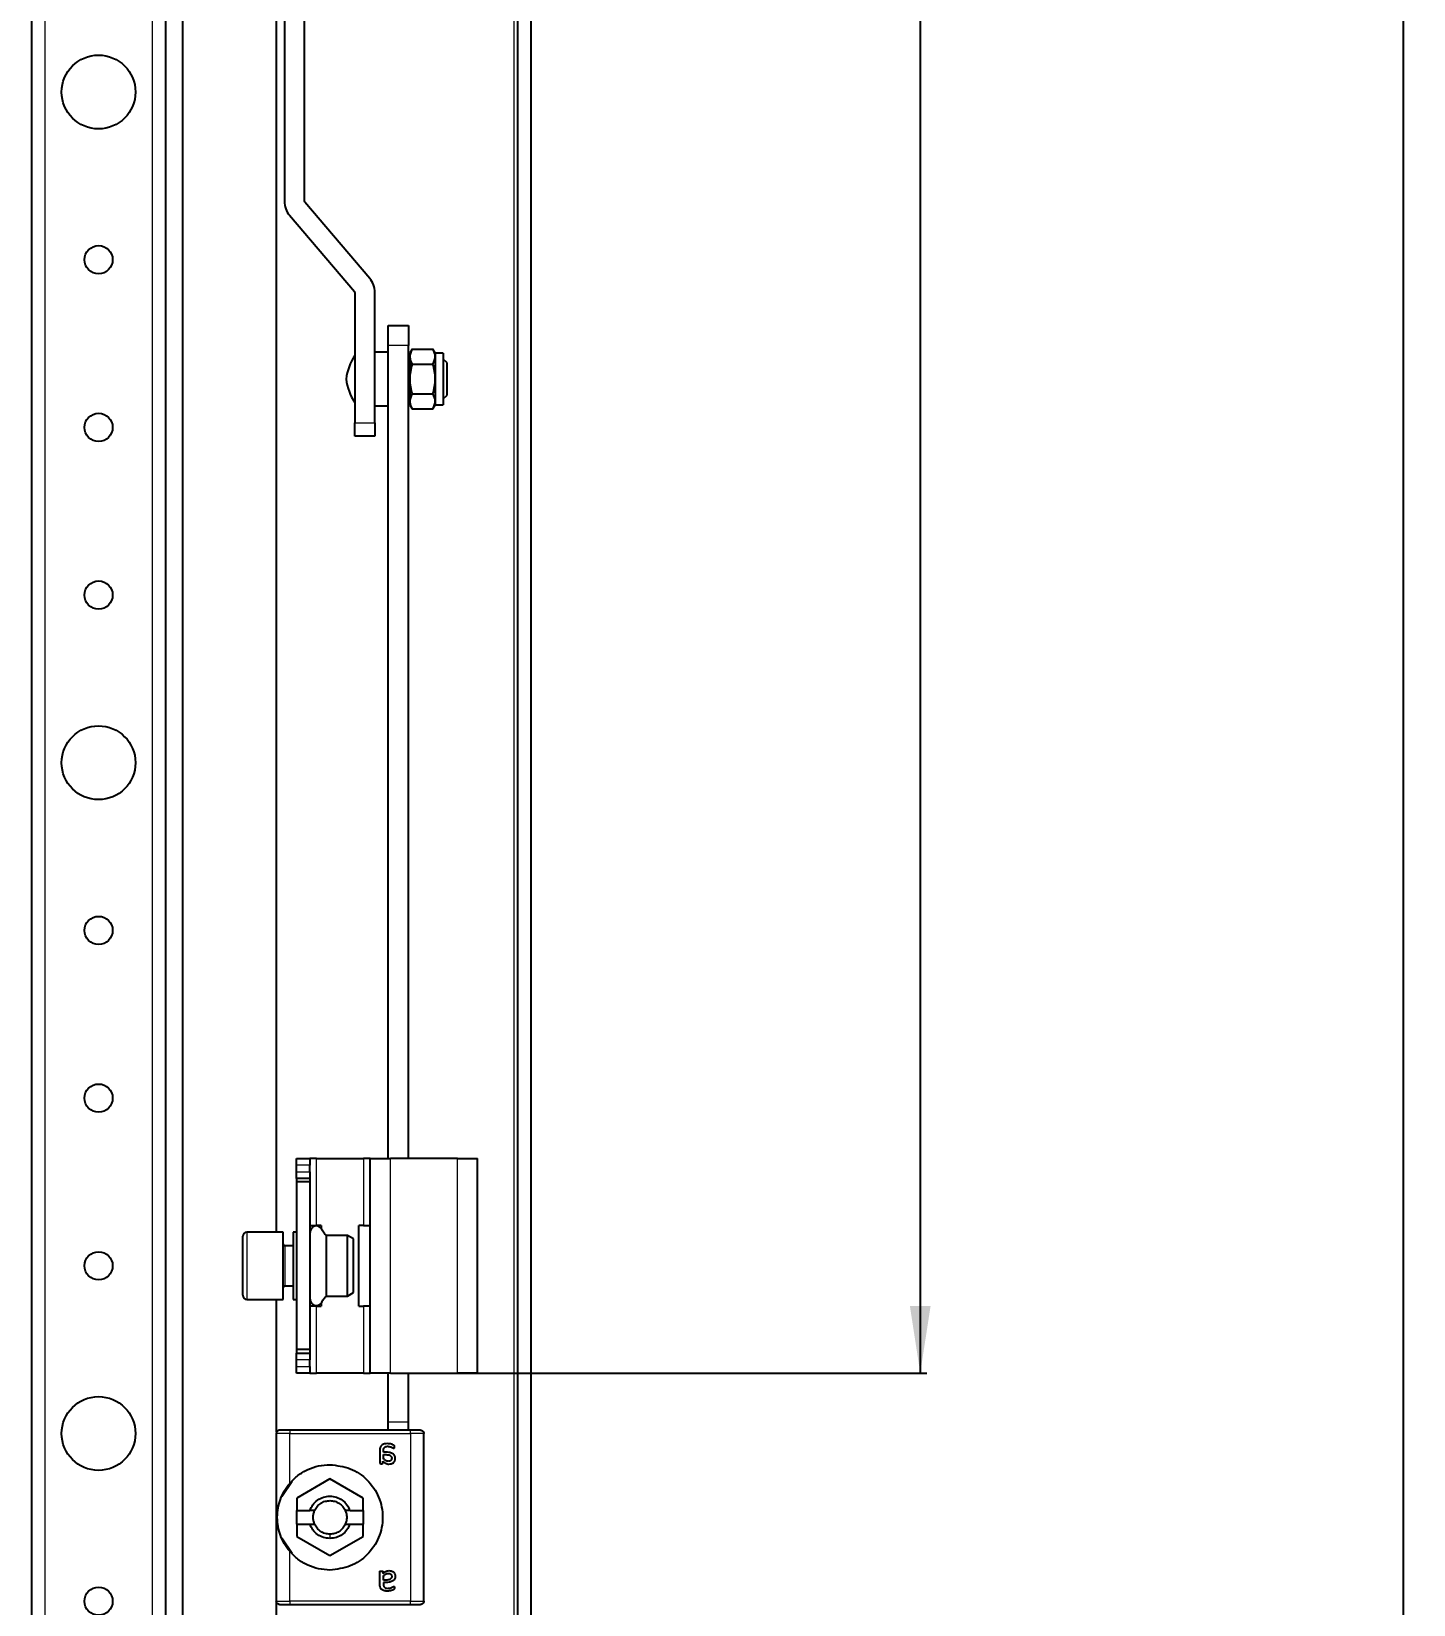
# Model space of a CAD drawing. Header units: millimetres. Extents: x -847 to 1903, y -1011 to 1043.
# Drawn here: x 1697.2 to 1903.3, y -308.9 to -74.4 of the extents above; entities that cross this region are included whole.
import ezdxf

# ---------------------------------------------------------------- set-up
doc = ezdxf.new("R2010")
doc.units = ezdxf.units.MM
doc.layers.add('FORMAT', color=7, linetype='Continuous')
doc.styles.add('SLDTEXTSTYLE0', font='TXT', dxfattribs={"width": 0.75})
doc.dimstyles.new('SLDDIMSTYLE0', dxfattribs={"dimtxt": 20, "dimasz": 10, "dimexe": 0, "dimexo": 0.0625, "dimgap": 5, "dimtad": 2, "dimdec": 1, "dimrnd": 1e-09, "dimzin": 12, "dimdsep": 46, "dimtxsty": 'SLDTEXTSTYLE0', "dimsah": 1, "dimcen": 0.09, "dimadec": 0, "dimazin": 3, "dimtfac": 1, "dimtofl": 0, "dimtmove": 0, "dimatfit": 3, "dimfxl": 0, "dimfrac": 2, "dimtolj": 1, "dimtzin": 12, "dimarcsym": 0})

# ---------------------------------------------------------------- blocks, each defined once
blk = doc.blocks.new('_D_5')
at = {"layer": 'FORMAT'}
for p, q in [((1763.72, 782.57), (1902.71, 782.57)), ((1901.71, 782.57), (1901.71, -749.43)), ((1763.72, -749.43), (1902.71, -749.43))]:
    blk.add_line(p, q, dxfattribs=at)
for points in [[(1901.71, 782.57), (1900.17, 772.57), (1903.25, 772.57)], [(1901.71, -749.43), (1903.25, -739.43), (1900.17, -739.43)]]:
    blk.add_solid(points, dxfattribs=at)
at = {"layer": 'FORMAT', "insert": (1875.93, -12.98), "char_height": 20, "attachment_point": 1, "rotation": 90, "style": 'SLDTEXTSTYLE0'}
blk.add_mtext('1532', dxfattribs=at)
blk = doc.blocks.new('_D_8')
at = {"layer": 'FORMAT'}
for p, q in [((1760.72, 307.57), (1830.71, 307.57)), ((1829.71, 307.57), (1829.71, -274.43)), ((1760.72, -274.43), (1830.71, -274.43))]:
    blk.add_line(p, q, dxfattribs=at)
for points in [[(1829.71, 307.57), (1828.17, 297.57), (1831.25, 297.57)], [(1829.71, -274.43), (1831.25, -264.43), (1828.17, -264.43)]]:
    blk.add_solid(points, dxfattribs=at)
at = {"layer": 'FORMAT', "insert": (1803.93, -5.6), "char_height": 20, "attachment_point": 1, "rotation": 90, "style": 'SLDTEXTSTYLE0'}
blk.add_mtext('582', dxfattribs=at)

msp = doc.modelspace()

# ---------------------------------------------------------------- linework, layer by layer
at = {"color": 7, "linetype": 'Continuous', "lineweight": 25}
for p, q in [((1769.71, -860.93), (1769.71, 894.07)), ((1771.71, -860.93), (1771.71, 894.07)), ((1719.71, 861.07), (1719.71, -827.93)), ((1697.21, 834.07), (1697.21, -800.93)), ((1717.21, 834.07), (1717.21, -800.93)), ((1733.71, 286.57), (1733.71, -253.43)), ((1734.91, 7.25), (1734.91, -99.73)), ((1737.91, -99.73), (1737.91, 7.25)), ((1747.64, -111.23), (1737.96, -99.86)), ((1735.67, -101.8), (1745.36, -113.17)), ((1745.41, -113.3), (1745.41, -132.73)), ((1748.41, -132.73), (1748.41, -113.3)), ((1750.41, -121.23), (1750.41, -118.23)), ((1750.41, -118.23), (1753.41, -118.23)), ((1753.41, -118.23), (1753.41, -121.23)), ((1750.41, -242.43), (1750.41, -121.23)), ((1753.41, -242.43), (1753.41, -121.23)), ((1753.95, -121.78), (1753.61, -122.38)), ((1753.95, -121.78), (1757.06, -121.78)), ((1757.41, -122.38), (1757.06, -121.78)), ((1750.41, -122.23), (1748.41, -122.23)), ((1753.61, -123.28), (1753.41, -123.28)), ((1753.61, -122.38), (1753.61, -130.08)), ((1753.95, -124), (1757.06, -124)), ((1758.61, -122.38), (1757.41, -122.38)), ((1757.41, -122.38), (1757.41, -130.08)), ((1758.61, -122.38), (1758.61, -130.08)), ((1759.11, -123.78), (1758.61, -123.28)), ((1759.11, -123.78), (1759.11, -128.68)), ((1753.95, -128.45), (1757.06, -128.45)), ((1758.61, -129.18), (1759.11, -128.68)), ((1748.41, -130.23), (1750.41, -130.23)), ((1753.41, -129.18), (1753.61, -129.18)), ((1753.61, -130.08), (1753.95, -130.68)), ((1753.95, -130.68), (1757.06, -130.68)), ((1757.06, -130.68), (1757.41, -130.08)), ((1757.41, -130.08), (1758.61, -130.08)), ((1745.41, -134.73), (1745.41, -132.73)), ((1748.41, -132.73), (1748.41, -134.73)), ((1748.41, -134.73), (1745.41, -134.73)), ((1736.71, -242.43), (1738.71, -242.43)), ((1736.71, -243.43), (1736.71, -242.43)), ((1736.71, -244.43), (1736.71, -243.43)), ((1738.71, -242.43), (1738.71, -243.43)), ((1739.71, -242.43), (1738.71, -242.43)), ((1738.71, -244.43), (1738.71, -243.43)), ((1739.71, -242.43), (1746.71, -242.43)), ((1747.71, -242.43), (1746.71, -242.43)), ((1747.71, -242.43), (1750.71, -242.43)), ((1747.71, -274.43), (1747.71, -242.43)), ((1760.71, -242.43), (1750.71, -242.43)), ((1760.71, -242.43), (1763.71, -242.43)), ((1763.71, -274.43), (1763.71, -242.43)), ((1736.71, -245.43), (1736.71, -244.43)), ((1738.71, -245.43), (1736.71, -245.43)), ((1736.71, -245.43), (1736.71, -245.93)), ((1738.71, -245.93), (1736.71, -245.93)), ((1736.71, -245.93), (1736.71, -270.93)), ((1738.71, -244.43), (1738.71, -245.43)), ((1738.71, -245.43), (1738.71, -245.93)), ((1738.71, -245.93), (1738.71, -270.93)), ((1738.71, -252.43), (1739.71, -252.43)), ((1740.41, -252.43), (1739.71, -252.43)), ((1740.41, -252.43), (1740.41, -252.88)), ((1746.01, -264.43), (1746.01, -252.43)), ((1746.71, -252.43), (1746.01, -252.43)), ((1746.71, -252.43), (1747.71, -252.43)), ((1728.71, -262.83), (1728.71, -254.03)), ((1734.71, -253.43), (1729.31, -253.43)), ((1734.71, -263.43), (1734.71, -253.43)), ((1736.21, -255.43), (1734.96, -255.43)), ((1736.71, -253.43), (1736.21, -253.43)), ((1736.21, -253.43), (1736.21, -254.64)), ((1736.21, -254.64), (1736.21, -263.43)), ((1744.34, -253.93), (1741.21, -253.93)), ((1741.21, -262.93), (1741.21, -253.93)), ((1745.21, -254.43), (1744.34, -253.93)), ((1744.34, -262.93), (1744.34, -253.93)), ((1745.21, -262.43), (1745.21, -254.43)), ((1734.96, -261.43), (1736.21, -261.43)), ((1744.34, -262.93), (1745.21, -262.43)), ((1729.31, -263.43), (1734.71, -263.43)), ((1733.71, -263.43), (1733.71, -283.25)), ((1736.21, -263.43), (1736.71, -263.43)), ((1739.71, -264.43), (1738.71, -264.43)), ((1739.71, -264.43), (1740.41, -264.43)), ((1740.41, -263.98), (1740.41, -264.43)), ((1741.21, -262.93), (1744.34, -262.93)), ((1746.01, -264.43), (1746.71, -264.43)), ((1747.71, -264.43), (1746.71, -264.43)), ((1738.71, -270.93), (1736.71, -270.93)), ((1736.71, -270.93), (1736.71, -271.43)), ((1736.71, -272.43), (1736.71, -271.43)), ((1736.71, -271.43), (1738.71, -271.43)), ((1738.71, -270.93), (1738.71, -271.43)), ((1738.71, -271.43), (1738.71, -272.43)), ((1736.71, -273.43), (1736.71, -272.43)), ((1736.71, -274.43), (1736.71, -273.43)), ((1738.71, -273.43), (1738.71, -272.43)), ((1738.71, -273.43), (1738.71, -274.43)), ((1738.71, -274.43), (1736.71, -274.43)), ((1738.71, -274.43), (1739.71, -274.43)), ((1746.71, -274.43), (1739.71, -274.43)), ((1746.71, -274.43), (1747.71, -274.43)), ((1750.71, -274.43), (1747.71, -274.43)), ((1750.41, -281.73), (1750.41, -274.43)), ((1750.71, -274.43), (1760.71, -274.43)), ((1753.41, -281.73), (1753.41, -274.43)), ((1763.71, -274.43), (1760.71, -274.43)), ((1733.71, -283.43), (1733.71, -308.43)), ((1753.71, -282.93), (1735.71, -282.93)), ((1750.41, -282.98), (1750.41, -281.73)), ((1753.41, -282.98), (1753.41, -281.73)), ((1754.31, -282.93), (1754.06, -282.93)), ((1755.71, -308.43), (1755.71, -283.43)), ((1749.15, -285.97), (1749.15, -287.84)), ((1749.68, -286.22), (1749.68, -286)), ((1749.61, -287.84), (1749.61, -287.56)), ((1750.06, -286.22), (1749.68, -286.22)), ((1749.68, -286.58), (1750.11, -286.58)), ((1749.68, -287.16), (1749.68, -286.58)), ((1734.54, -292.8), (1736.05, -290.55)), ((1741.71, -290.21), (1736.76, -293.07)), ((1746.66, -293.07), (1741.71, -290.21)), ((1736.76, -293.07), (1736.76, -294.93)), ((1746.66, -294.93), (1746.66, -293.07)), ((1736.76, -296.93), (1736.76, -294.93)), ((1736.76, -294.93), (1738.72, -294.93)), ((1739.42, -294.93), (1738.72, -294.93)), ((1744.7, -294.93), (1744, -294.93)), ((1744.7, -294.93), (1746.66, -294.93)), ((1746.66, -294.93), (1746.66, -296.93)), ((1736.76, -296.93), (1736.76, -298.79)), ((1736.76, -296.93), (1738.72, -296.93)), ((1738.72, -296.93), (1739.42, -296.93)), ((1744, -296.93), (1744.7, -296.93)), ((1744.7, -296.93), (1746.66, -296.93)), ((1746.66, -298.79), (1746.66, -296.93)), ((1736.05, -301.31), (1734.54, -299.05)), ((1736.76, -298.79), (1741.71, -301.64)), ((1741.71, -301.64), (1746.66, -298.79)), ((1749.15, -305.89), (1749.15, -304.02)), ((1749.61, -304.02), (1749.61, -304.3)), ((1749.68, -305.28), (1749.68, -304.69)), ((1750.11, -305.28), (1749.68, -305.28)), ((1750.06, -305.63), (1749.68, -305.63)), ((1749.68, -305.63), (1749.68, -305.85)), ((1733.71, -308.6), (1733.71, -728.43)), ((1735.71, -308.93), (1753.71, -308.93)), ((1754.06, -308.93), (1754.31, -308.93))]:
    msp.add_line(p, q, dxfattribs=at)
at = {"color": 8, "linetype": 'Continuous', "lineweight": 18}
for p, q in [((1769.11, 891.47), (1769.11, -858.33)), ((1699.21, 834.07), (1699.21, -800.93)), ((1715.21, 834.07), (1715.21, -800.93)), ((1753.41, -121.23), (1750.41, -121.23)), ((1745.41, -132.73), (1748.41, -132.73)), ((1738.71, -243.43), (1736.71, -243.43)), ((1739.71, -252.43), (1739.71, -242.43)), ((1746.71, -242.43), (1746.71, -252.43)), ((1750.71, -274.43), (1750.71, -242.43)), ((1760.71, -274.43), (1760.71, -242.43)), ((1736.71, -244.43), (1738.71, -244.43)), ((1729.31, -253.43), (1729.31, -263.43)), ((1734.96, -255.43), (1734.96, -256.89)), ((1734.96, -256.89), (1734.96, -261.43)), ((1739.71, -274.43), (1739.71, -264.43)), ((1746.71, -264.43), (1746.71, -274.43)), ((1738.71, -272.43), (1736.71, -272.43)), ((1736.71, -273.43), (1738.71, -273.43)), ((1735.71, -290.87), (1735.71, -283.43)), ((1735.71, -283.43), (1753.71, -283.43)), ((1753.41, -281.73), (1750.41, -281.73)), ((1753.71, -283.43), (1753.71, -308.43)), ((1741.71, -298.43), (1741.71, -299.08)), ((1735.71, -308.43), (1735.71, -300.99)), ((1753.71, -308.43), (1735.71, -308.43))]:
    msp.add_line(p, q, dxfattribs=at)
at = {"color": 7, "linetype": 'Continuous', "lineweight": 25}
for centre, radius in [((1707.21, -83.43), 5.5), ((1707.21, -108.43), 2.1), ((1707.21, -133.43), 2.1), ((1707.21, -158.43), 2.1), ((1707.21, -183.43), 5.5), ((1707.21, -208.43), 2.1), ((1707.21, -233.43), 2.1), ((1707.21, -258.43), 2.1), ((1707.21, -283.43), 5.5), ((1707.21, -308.43), 2.1)]:
    msp.add_circle(centre, radius, dxfattribs=at)
for centre, radius, start, end in [((1738.11, -99.73), 3.2, 180, 220.4367), ((1738.11, -99.73), 0.2, 180, 220.4367), ((1745.21, -113.3), 3.2, 0, 40.4367), ((1745.21, -113.3), 0.2, 0, 40.4367), ((1752.05, -127.19), 8, 146.1291, 173.1181), ((1752.05, -125.27), 8, 186.8819, 213.8709), ((1729.31, -254.03), 0.6, 90, 180), ((1734.96, -255.18), 0.25, 180, 270), ((1734.96, -261.68), 0.25, 90, 180), ((1729.31, -262.83), 0.6, 180, 270)]:
    msp.add_arc(centre, radius, start, end, dxfattribs=at)
for points, knots in [([(1753.95, -121.78), (1753.77, -122.18), (1753.44, -122.92), (1753.79, -123.66), (1753.95, -124)], [0, 0, 0, 0, 0.534707, 1, 1, 1, 1]), ([(1757.06, -124), (1757.24, -123.61), (1757.58, -122.86), (1757.23, -122.12), (1757.06, -121.78)], [0, 0, 0, 0, 0.534707, 1, 1, 1, 1]), ([(1753.95, -124), (1753.78, -124.76), (1753.44, -126.24), (1753.78, -127.73), (1753.95, -128.45)], [0, 0, 0, 0, 0.508481, 1, 1, 1, 1]), ([(1757.06, -128.45), (1757.24, -127.7), (1757.58, -126.21), (1757.23, -124.73), (1757.06, -124)], [0, 0, 0, 0, 0.508481, 1, 1, 1, 1]), ([(1753.95, -128.45), (1753.77, -128.85), (1753.44, -129.59), (1753.79, -130.33), (1753.95, -130.68)], [0, 0, 0, 0, 0.534707, 1, 1, 1, 1]), ([(1757.06, -130.68), (1757.24, -130.28), (1757.58, -129.54), (1757.23, -128.8), (1757.06, -128.45)], [0, 0, 0, 0, 0.534707, 1, 1, 1, 1]), ([(1741.21, -253.93), (1741.03, -253.78), (1740.69, -253.47), (1740.49, -252.9), (1740.13, -252.6), (1739.79, -252.46), (1739.43, -252.5), (1739.08, -252.69), (1738.83, -253.05), (1738.75, -253.35), (1738.71, -253.5)], [0, 0, 0, 0, 0.185676, 0.371025, 0.466937, 0.562172, 0.656347, 0.751553, 0.873842, 1, 1, 1, 1]), ([(1738.71, -263.36), (1738.75, -263.51), (1738.83, -263.81), (1739.08, -264.17), (1739.43, -264.36), (1739.79, -264.39), (1740.13, -264.26), (1740.49, -263.96), (1740.69, -263.39), (1741.03, -263.08), (1741.21, -262.93)], [0, 0, 0, 0, 0.126158, 0.248447, 0.343653, 0.437828, 0.533063, 0.628975, 0.814324, 1, 1, 1, 1]), ([(1750.26, -284.93), (1750.11, -284.94), (1749.89, -284.95), (1749.61, -285.04), (1749.42, -285.16), (1749.28, -285.33), (1749.17, -285.6), (1749.16, -285.82), (1749.15, -285.97)], [0, 0, 0, 0, 0.250089, 0.382495, 0.500259, 0.622163, 0.750133, 1, 1, 1, 1]), ([(1749.68, -286), (1749.68, -285.92), (1749.69, -285.78), (1749.75, -285.61), (1749.82, -285.5), (1749.93, -285.42), (1750.05, -285.37), (1750.18, -285.34), (1750.27, -285.34), (1750.32, -285.34)], [0, 0, 0, 0, 0.250023, 0.382539, 0.499802, 0.620838, 0.749652, 0.874777, 1, 1, 1, 1]), ([(1751.33, -285.43), (1751.33, -285.37), (1751.33, -285.29), (1751.26, -285.2), (1751.12, -285.11), (1750.8, -284.98), (1750.48, -284.95), (1750.26, -284.93)], [0, 0, 0, 0, 0.1246927, 0.1871822, 0.2497734, 0.5000394, 1, 1, 1, 1]), ([(1750.32, -285.34), (1750.48, -285.36), (1750.72, -285.39), (1750.97, -285.51), (1751.1, -285.58), (1751.17, -285.62), (1751.21, -285.63), (1751.22, -285.63)], [0, 0, 0, 0, 0.4987, 0.749508, 0.874949, 0.946783, 1, 1, 1, 1]), ([(1751.22, -285.63), (1751.24, -285.63), (1751.25, -285.63), (1751.27, -285.62), (1751.28, -285.61), (1751.3, -285.58), (1751.32, -285.54), (1751.32, -285.5), (1751.32, -285.46), (1751.33, -285.44), (1751.33, -285.43)], [0, 0, 0, 0, 0.128825, 0.180169, 0.243397, 0.36986, 0.499864, 0.749649, 0.843476, 1, 1, 1, 1]), ([(1749.15, -287.84), (1749.15, -287.85), (1749.15, -287.87), (1749.17, -287.88), (1749.19, -287.91), (1749.27, -287.93), (1749.33, -287.93), (1749.38, -287.93)], [0, 0, 0, 0, 0.124881, 0.183376, 0.250934, 0.500336, 1, 1, 1, 1]), ([(1749.38, -287.93), (1749.42, -287.93), (1749.49, -287.93), (1749.57, -287.91), (1749.59, -287.89), (1749.61, -287.87), (1749.61, -287.85), (1749.61, -287.84)], [0, 0, 0, 0, 0.499718, 0.749437, 0.810587, 0.875078, 1, 1, 1, 1]), ([(1749.61, -287.56), (1749.73, -287.67), (1749.92, -287.84), (1750.19, -287.95), (1750.36, -287.98), (1750.44, -287.99), (1750.48, -287.99)], [0, 0, 0, 0, 0.499113, 0.749325, 0.874665, 1, 1, 1, 1]), ([(1750.4, -287.58), (1750.33, -287.57), (1750.19, -287.56), (1749.93, -287.42), (1749.78, -287.27), (1749.68, -287.16)], [0, 0, 0, 0, 0.249939, 0.499864, 1, 1, 1, 1]), ([(1751.44, -287.14), (1751.44, -287.07), (1751.43, -286.91), (1751.34, -286.69), (1751.18, -286.51), (1750.91, -286.34), (1750.53, -286.24), (1750.22, -286.23), (1750.06, -286.22)], [0, 0, 0, 0, 0.125049, 0.249886, 0.370856, 0.49982, 0.749609, 1, 1, 1, 1]), ([(1750.11, -286.58), (1750.21, -286.58), (1750.39, -286.59), (1750.61, -286.65), (1750.76, -286.74), (1750.85, -286.84), (1750.91, -286.97), (1750.91, -287.06), (1750.91, -287.11)], [0, 0, 0, 0, 0.279652, 0.500248, 0.629485, 0.750186, 0.875763, 1, 1, 1, 1]), ([(1750.91, -287.11), (1750.91, -287.17), (1750.9, -287.27), (1750.84, -287.39), (1750.77, -287.46), (1750.69, -287.52), (1750.6, -287.55), (1750.5, -287.57), (1750.43, -287.57), (1750.4, -287.58)], [0, 0, 0, 0, 0.2491681, 0.3736348, 0.4993903, 0.6193944, 0.7496557, 0.8747703, 1, 1, 1, 1]), ([(1750.48, -287.99), (1750.6, -287.98), (1750.79, -287.97), (1751.01, -287.88), (1751.17, -287.79), (1751.29, -287.66), (1751.42, -287.45), (1751.43, -287.26), (1751.44, -287.14)], [0, 0, 0, 0, 0.25007, 0.379181, 0.500499, 0.62417, 0.750842, 1, 1, 1, 1]), ([(1735.71, -300.99), (1735.42, -300.61), (1734.85, -299.86), (1734.29, -298.61), (1733.94, -297.33), (1733.82, -295.93), (1733.94, -294.52), (1734.29, -293.24), (1734.85, -292), (1735.42, -291.24), (1735.71, -290.87)], [0, 0, 0, 0, 0.125762, 0.25037, 0.375307, 0.500139, 0.62481, 0.749763, 0.874888, 1, 1, 1, 1]), ([(1749.15, -304.02), (1749.15, -304.01), (1749.15, -303.99), (1749.17, -303.97), (1749.19, -303.95), (1749.27, -303.93), (1749.33, -303.93), (1749.38, -303.93)], [0, 0, 0, 0, 0.124884, 0.186377, 0.250914, 0.500322, 1, 1, 1, 1]), ([(1749.38, -303.93), (1749.42, -303.93), (1749.48, -303.93), (1749.55, -303.95), (1749.58, -303.96), (1749.59, -303.97), (1749.61, -303.99), (1749.61, -304.01), (1749.61, -304.02)], [0, 0, 0, 0, 0.4991618, 0.6442419, 0.7496985, 0.8136051, 0.8752168, 1, 1, 1, 1]), ([(1749.61, -304.3), (1749.73, -304.19), (1749.92, -304.02), (1750.23, -303.89), (1750.4, -303.88), (1750.48, -303.87)], [0, 0, 0, 0, 0.499364, 0.749701, 1, 1, 1, 1]), ([(1749.68, -304.69), (1749.78, -304.59), (1749.93, -304.43), (1750.15, -304.32), (1750.29, -304.29), (1750.36, -304.28), (1750.4, -304.28)], [0, 0, 0, 0, 0.499765, 0.749504, 0.874771, 1, 1, 1, 1]), ([(1751.44, -304.71), (1751.44, -304.75), (1751.44, -304.83), (1751.41, -304.99), (1751.34, -305.17), (1751.18, -305.35), (1750.91, -305.51), (1750.53, -305.62), (1750.22, -305.63), (1750.06, -305.63)], [0, 0, 0, 0, 0.062637, 0.125278, 0.250072, 0.374841, 0.499994, 0.749696, 1, 1, 1, 1]), ([(1750.91, -304.75), (1750.91, -304.8), (1750.91, -304.89), (1750.85, -305.02), (1750.76, -305.12), (1750.61, -305.21), (1750.39, -305.27), (1750.21, -305.28), (1750.11, -305.28)], [0, 0, 0, 0, 0.124446, 0.249795, 0.37, 0.499734, 0.719932, 1, 1, 1, 1]), ([(1750.4, -304.28), (1750.47, -304.29), (1750.57, -304.29), (1750.69, -304.34), (1750.77, -304.4), (1750.84, -304.47), (1750.88, -304.56), (1750.91, -304.65), (1750.91, -304.72), (1750.91, -304.75)], [0, 0, 0, 0, 0.249623, 0.37714, 0.499734, 0.62273, 0.749812, 0.874876, 1, 1, 1, 1]), ([(1750.48, -303.87), (1750.6, -303.88), (1750.79, -303.89), (1751.01, -303.97), (1751.17, -304.07), (1751.29, -304.2), (1751.42, -304.41), (1751.43, -304.59), (1751.44, -304.71)], [0, 0, 0, 0, 0.25007, 0.379559, 0.500499, 0.624556, 0.750843, 1, 1, 1, 1]), ([(1750.26, -306.93), (1750.19, -306.93), (1750.04, -306.92), (1749.82, -306.89), (1749.61, -306.82), (1749.42, -306.7), (1749.28, -306.53), (1749.17, -306.26), (1749.16, -306.03), (1749.15, -305.89)], [0, 0, 0, 0, 0.125255, 0.250437, 0.383066, 0.500493, 0.622629, 0.75025, 1, 1, 1, 1]), ([(1749.68, -305.85), (1749.68, -305.9), (1749.68, -305.99), (1749.7, -306.12), (1749.75, -306.25), (1749.82, -306.36), (1749.93, -306.44), (1750.09, -306.51), (1750.23, -306.51), (1750.32, -306.52)], [0, 0, 0, 0, 0.125295, 0.250514, 0.383518, 0.50035, 0.621938, 0.750243, 1, 1, 1, 1]), ([(1751.33, -306.43), (1751.33, -306.46), (1751.32, -306.51), (1751.31, -306.59), (1751.26, -306.66), (1751.12, -306.75), (1750.8, -306.88), (1750.48, -306.91), (1750.26, -306.93)], [0, 0, 0, 0, 0.062686, 0.125173, 0.187628, 0.250185, 0.500314, 1, 1, 1, 1]), ([(1750.32, -306.52), (1750.48, -306.5), (1750.79, -306.48), (1751.05, -306.27), (1751.21, -306.23), (1751.22, -306.22)], [0, 0, 0, 0, 0.498852, 0.946609, 1, 1, 1, 1]), ([(1751.22, -306.22), (1751.24, -306.22), (1751.25, -306.23), (1751.27, -306.24), (1751.28, -306.25), (1751.3, -306.27), (1751.32, -306.33), (1751.33, -306.39), (1751.33, -306.43)], [0, 0, 0, 0, 0.13107, 0.182437, 0.243796, 0.371388, 0.500442, 1, 1, 1, 1])]:
    msp.add_open_spline(points, degree=3, knots=knots, dxfattribs=at)
for points in [[(1734.21, -282.93), (1734.14, -282.94), (1734.01, -282.95), (1733.85, -283.07), (1733.73, -283.23), (1733.72, -283.36), (1733.71, -283.43)], [(1735.71, -282.93), (1735.51, -282.93), (1735.12, -282.93), (1734.62, -282.93), (1734.28, -282.93), (1734.23, -282.93), (1734.21, -282.93)], [(1755.21, -282.93), (1755.19, -282.93), (1755.14, -282.93), (1754.79, -282.93), (1754.3, -282.93), (1753.9, -282.93), (1753.71, -282.93)], [(1755.21, -282.93), (1755.27, -282.94), (1755.4, -282.95), (1755.57, -283.07), (1755.69, -283.23), (1755.7, -283.36), (1755.71, -283.43)], [(1735.71, -290.87), (1736.1, -290.45), (1736.89, -289.63), (1738.38, -288.76), (1740, -288.19), (1741.14, -288.11), (1741.71, -288.08)], [(1741.71, -288.08), (1742.74, -288.2), (1744.79, -288.43), (1747.4, -290.25), (1749.15, -292.84), (1749.76, -295.93), (1749.15, -299.01), (1747.4, -301.61), (1744.79, -303.42), (1742.74, -303.66), (1741.71, -303.78)], [(1738.72, -294.93), (1738.85, -294.63), (1739.12, -294.03), (1739.84, -293.33), (1740.72, -292.88), (1741.71, -292.73), (1742.69, -292.88), (1743.58, -293.33), (1744.3, -294.03), (1744.56, -294.63), (1744.7, -294.93)], [(1739.42, -296.93), (1739.36, -296.77), (1739.24, -296.44), (1739.19, -295.93), (1739.24, -295.41), (1739.36, -295.09), (1739.42, -294.93)], [(1739.42, -294.93), (1739.53, -294.72), (1739.76, -294.29), (1740.32, -293.81), (1740.98, -293.49), (1741.47, -293.45), (1741.71, -293.43)], [(1741.71, -293.43), (1741.95, -293.45), (1742.43, -293.49), (1743.09, -293.81), (1743.65, -294.29), (1743.88, -294.72), (1744, -294.93)], [(1744, -294.93), (1744.06, -295.09), (1744.18, -295.41), (1744.22, -295.93), (1744.18, -296.44), (1744.06, -296.77), (1744, -296.93)], [(1741.71, -299.08), (1741.38, -299.05), (1740.72, -298.99), (1739.84, -298.52), (1739.12, -297.83), (1738.85, -297.23), (1738.72, -296.93)], [(1741.71, -298.43), (1741.47, -298.41), (1740.98, -298.37), (1740.32, -298.05), (1739.76, -297.57), (1739.53, -297.14), (1739.42, -296.93)], [(1744.7, -296.93), (1744.56, -297.23), (1744.3, -297.83), (1743.58, -298.52), (1742.69, -298.99), (1742.04, -299.05), (1741.71, -299.08)], [(1744, -296.93), (1743.88, -297.14), (1743.65, -297.57), (1743.09, -298.05), (1742.43, -298.37), (1741.95, -298.41), (1741.71, -298.43)], [(1741.71, -303.78), (1741.14, -303.74), (1740, -303.67), (1738.38, -303.1), (1736.89, -302.23), (1736.1, -301.4), (1735.71, -300.99)], [(1734.21, -308.93), (1734.14, -308.92), (1734.01, -308.91), (1733.85, -308.79), (1733.73, -308.63), (1733.72, -308.49), (1733.71, -308.43)], [(1734.21, -308.93), (1734.23, -308.93), (1734.28, -308.93), (1734.62, -308.93), (1735.12, -308.93), (1735.51, -308.93), (1735.71, -308.93)], [(1753.71, -308.93), (1753.9, -308.93), (1754.3, -308.93), (1754.79, -308.93), (1755.14, -308.93), (1755.19, -308.93), (1755.21, -308.93)], [(1755.71, -308.43), (1755.7, -308.49), (1755.69, -308.63), (1755.57, -308.79), (1755.4, -308.91), (1755.27, -308.92), (1755.21, -308.93)]]:
    msp.add_open_spline(points, degree=3, dxfattribs=at)
at = {"color": 8, "linetype": 'Continuous', "lineweight": 18}
for points in [[(1735.71, -283.43), (1735.45, -283.43), (1734.92, -283.43), (1734.26, -283.43), (1733.8, -283.43), (1733.74, -283.43), (1733.71, -283.43)], [(1735.71, -282.93), (1735.71, -282.94), (1735.71, -282.95), (1735.71, -283.07), (1735.71, -283.23), (1735.71, -283.36), (1735.71, -283.43)], [(1753.71, -283.43), (1753.71, -283.36), (1753.71, -283.23), (1753.71, -283.07), (1753.71, -282.95), (1753.71, -282.94), (1753.71, -282.93)], [(1755.71, -283.43), (1755.68, -283.43), (1755.62, -283.43), (1755.16, -283.43), (1754.49, -283.43), (1753.97, -283.43), (1753.71, -283.43)], [(1733.71, -308.43), (1733.74, -308.43), (1733.8, -308.43), (1734.26, -308.43), (1734.92, -308.43), (1735.45, -308.43), (1735.71, -308.43)], [(1735.71, -308.43), (1735.71, -308.49), (1735.71, -308.63), (1735.71, -308.79), (1735.71, -308.91), (1735.71, -308.92), (1735.71, -308.93)], [(1753.71, -308.93), (1753.71, -308.92), (1753.71, -308.91), (1753.71, -308.79), (1753.71, -308.63), (1753.71, -308.49), (1753.71, -308.43)], [(1753.71, -308.43), (1753.97, -308.43), (1754.49, -308.43), (1755.16, -308.43), (1755.62, -308.43), (1755.68, -308.43), (1755.71, -308.43)]]:
    msp.add_open_spline(points, degree=3, dxfattribs=at)

# ---------------------------------------------------------------- dimensions: what is measured, and where the dimension line sits
at = {"layer": 'FORMAT'}
for base, p1, p2, picture, middle in [((1901.71, -749.43), (1763.71, 782.57), (1763.71, -749.43), '_D_5', (1901.71, 16.57)), ((1829.71, -274.43), (1760.71, 307.57), (1760.71, -274.43), '_D_8', (1829.71, 16.57))]:
    dim = msp.add_linear_dim(base=base, p1=p1, p2=p2, angle=90, dimstyle='SLDDIMSTYLE0', dxfattribs=at)
    dim.commit()
    dim.dimension.update_dxf_attribs({"geometry": picture, "text_midpoint": middle, "dimtype": 160})

doc.saveas('drawing.dxf')
